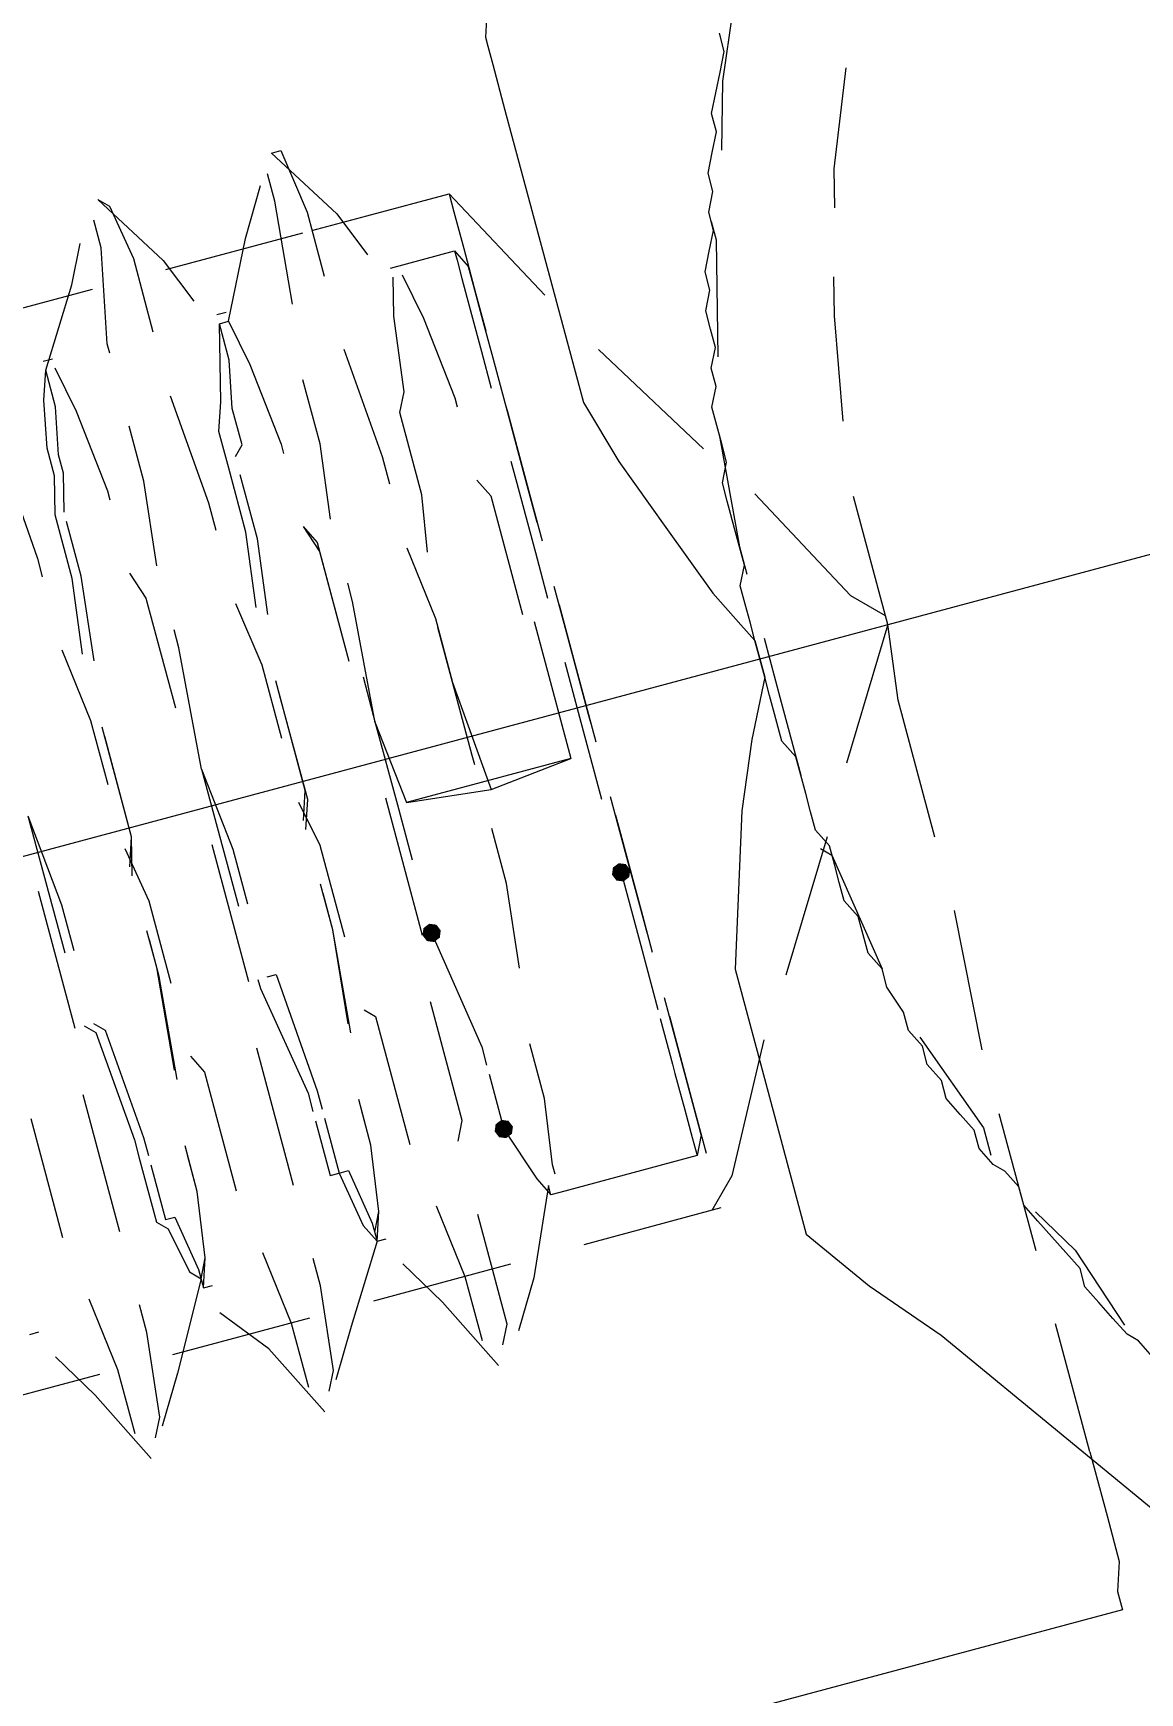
# Model space of a CAD drawing. Header units: millimetres. Extents: x 89051 to 218395, y -330386 to -125649.
# Drawn here: x 90763.25 to 90777.4, y -128416.04 to -128394.81 of the extents above; entities that cross this region are included whole.
import ezdxf

# ---------------------------------------------------------------- set-up
doc = ezdxf.new("R2010")
doc.units = ezdxf.units.MM
doc.header["$LTSCALE"] = 13
doc.linetypes.add('ACAD_ISO04W100', pattern=[30, 24, -3, 0, -3])
doc.layers.add('C00-00-00', color=7, linetype='Continuous')
doc.layers.add('标注、文本', color=3, linetype='Continuous', lineweight=25)
doc.styles.get("Standard").update_dxf_attribs({"font": 'gbenor.shx', "bigfont": 'gbcbig.shx'})
doc.dimstyles.new('1-15', dxfattribs={"dimscale": 20, "dimtxt": 3.5, "dimasz": 2, "dimexe": 1.5, "dimexo": 0.5, "dimgap": 0.5, "dimtad": 1, "dimtoh": 1, "dimdec": 1, "dimdsep": 46, "dimtxsty": 'Standard', "dimcen": 2.5, "dimclrd": 3, "dimclre": 3, "dimclrt": 3, "dimadec": 0, "dimazin": 2, "dimtfac": 1, "dimtdec": 1, "dimtmove": 0, "dimatfit": 2, "dimfxl": 1, "dimarcsym": 0})

# ---------------------------------------------------------------- blocks, each defined once
blk = doc.blocks.new('225635')
at = {"layer": 'C00-00-00'}
h = blk.add_hatch(color=256, dxfattribs=at)
h.dxf.hatch_style = 2
h.paths.add_polyline_path([(72493.834, -125613.245), (72493.749, -125613.28), (72493.713, -125613.366), (72493.749, -125613.451), (72493.834, -125613.487), (72493.92, -125613.451), (72493.955, -125613.366), (72493.92, -125613.28)])
h = blk.add_hatch(color=256, dxfattribs=at)
h.dxf.hatch_style = 2
h.paths.add_polyline_path([(72491.293, -125613.366), (72491.208, -125613.401), (72491.172, -125613.487), (72491.208, -125613.572), (72491.293, -125613.608), (72491.379, -125613.572), (72491.414, -125613.487), (72491.379, -125613.401)])
h = blk.add_hatch(color=256, dxfattribs=at)
h.dxf.hatch_style = 2
h.paths.add_polyline_path([(72491.535, -125616.028), (72491.45, -125616.063), (72491.414, -125616.149), (72491.45, -125616.234), (72491.535, -125616.27), (72491.621, -125616.234), (72491.656, -125616.149), (72491.621, -125616.063)])
at = {"layer": 'C00-00-00', "lineweight": 15}
for points in [[(72495.044, -125602.233), (72494.923, -125602.596), (72494.923, -125602.717)], [(72498.796, -125621.11), (72498.675, -125620.868), (72498.554, -125620.747), (72498.433, -125620.505), (72498.312, -125620.263), (72498.191, -125620.021), (72498.191, -125619.779), (72498.07, -125619.537), (72497.948, -125619.295), (72497.827, -125619.053), (72497.706, -125618.811), (72497.706, -125618.569), (72497.585, -125618.327), (72497.464, -125618.206), (72497.343, -125617.964), (72497.343, -125617.722), (72497.222, -125617.48), (72497.101, -125617.238), (72497.101, -125616.996), (72496.98, -125616.754), (72496.98, -125616.512), (72496.859, -125616.27), (72496.859, -125616.028), (72496.738, -125615.665), (72496.738, -125615.423), (72496.617, -125615.181), (72496.617, -125614.939), (72496.617, -125614.697), (72496.496, -125614.455), (72496.496, -125614.213), (72496.496, -125613.971), (72496.496, -125613.729), (72496.375, -125613.487), (72496.375, -125613.245), (72496.375, -125613.003), (72496.375, -125612.761), (72496.375, -125612.519), (72496.254, -125612.277), (72496.254, -125611.914), (72496.254, -125611.672), (72496.254, -125611.43), (72496.254, -125611.188), (72496.254, -125610.945), (72496.254, -125610.703), (72496.254, -125610.461), (72496.254, -125610.219), (72496.375, -125609.977), (72496.375, -125609.735), (72496.375, -125609.493), (72496.375, -125609.13), (72496.375, -125608.888), (72496.496, -125608.646), (72496.496, -125608.404), (72496.496, -125608.162), (72496.496, -125607.92), (72496.617, -125607.678), (72496.617, -125607.436), (72496.738, -125607.194), (72496.738, -125606.952), (72496.738, -125606.71), (72496.859, -125606.468), (72496.859, -125606.226), (72496.98, -125605.984), (72497.101, -125605.742), (72497.101, -125605.5), (72497.222, -125605.258), (72497.222, -125605.016), (72497.343, -125604.774), (72497.464, -125604.532), (72497.464, -125604.29), (72497.585, -125604.048), (72497.706, -125603.806), (72497.827, -125603.564), (72497.827, -125603.322)], [(72494.923, -125602.596), (72494.923, -125602.717), (72494.923, -125602.959), (72494.923, -125603.564), (72494.923, -125604.895), (72494.923, -125607.436)], [(72498.07, -125603.08), (72497.706, -125603.927)], [(72489.599, -125603.322), (72489.72, -125603.443)], [(72489.599, -125603.322), (72490.204, -125604.29)], [(72491.898, -125603.322), (72492.019, -125603.322)], [(72491.898, -125603.322), (72492.503, -125604.29)], [(72492.019, -125603.322), (72492.14, -125604.169)], [(72489.72, -125603.443), (72489.841, -125604.169)], [(72489.478, -125603.927), (72489.478, -125603.564)], [(72491.293, -125604.29), (72491.656, -125603.685)], [(72491.777, -125603.927), (72491.777, -125603.564)], [(72488.994, -125604.29), (72489.236, -125603.806)], [(72489.236, -125605.137), (72489.478, -125603.927)], [(72491.656, -125605.258), (72491.777, -125603.927)], [(72497.706, -125603.927), (72497.464, -125604.774)], [(72489.841, -125604.169), (72489.841, -125605.137)], [(72492.14, -125604.169), (72492.14, -125605.016)], [(72498.796, -125605.379), (72499.28, -125604.169)], [(72488.389, -125605.258), (72488.994, -125604.29)], [(72490.204, -125604.29), (72490.446, -125604.895)], [(72490.809, -125605.258), (72491.293, -125604.29)], [(72492.503, -125604.29), (72492.745, -125604.895)], [(72487.421, -125604.411), (72489.236, -125604.411)], [(72490.204, -125604.411), (72492.019, -125604.411)], [(72492.14, -125604.411), (72492.866, -125604.411)], [(72492.866, -125604.411), (72493.955, -125604.411)], [(72493.955, -125604.411), (72493.955, -125604.653)], [(72493.955, -125604.411), (72494.802, -125605.984)], [(72493.955, -125604.653), (72493.955, -125605.137)], [(72488.389, -125605.137), (72488.51, -125605.137)], [(72489.236, -125605.258), (72489.236, -125605.137)], [(72490.688, -125605.137), (72490.809, -125605.137)], [(72492.987, -125605.137), (72493.834, -125605.137)], [(72493.834, -125605.137), (72493.834, -125605.258)], [(72493.834, -125605.137), (72493.955, -125605.379)], [(72493.955, -125605.137), (72493.955, -125605.742)], [(72488.268, -125605.621), (72488.389, -125605.258)], [(72488.389, -125605.742), (72488.389, -125605.258)], [(72488.51, -125605.258), (72488.631, -125605.863)], [(72488.51, -125605.258), (72488.631, -125605.863)], [(72490.567, -125605.742), (72490.688, -125605.258)], [(72490.688, -125605.742), (72490.688, -125605.258)], [(72490.688, -125605.258), (72490.809, -125605.258)], [(72490.809, -125605.258), (72490.93, -125605.863)], [(72490.809, -125605.258), (72490.93, -125605.863)], [(72492.866, -125605.742), (72492.987, -125605.258)], [(72493.108, -125605.258), (72493.229, -125605.863)], [(72493.834, -125605.258), (72493.834, -125605.5)], [(72493.955, -125605.621), (72493.955, -125605.379)], [(72498.675, -125605.863), (72498.796, -125605.379)], [(72488.147, -125606.226), (72488.268, -125605.621)], [(72493.834, -125605.5), (72493.834, -125605.863)], [(72493.955, -125606.105), (72493.955, -125605.621)], [(72497.101, -125605.621), (72497.101, -125605.863)], [(72488.268, -125606.347), (72488.389, -125605.742)], [(72488.631, -125605.863), (72488.752, -125606.952)], [(72488.631, -125605.863), (72488.752, -125606.952)], [(72490.446, -125606.226), (72490.567, -125605.742)], [(72490.567, -125606.347), (72490.688, -125605.742)], [(72490.93, -125605.863), (72491.051, -125606.952)], [(72490.93, -125605.863), (72491.051, -125606.952)], [(72492.745, -125606.71), (72492.866, -125605.742)], [(72493.229, -125605.863), (72493.35, -125606.952)], [(72493.834, -125605.863), (72493.834, -125606.468)], [(72493.955, -125605.742), (72493.955, -125606.226)], [(72497.101, -125605.863), (72496.738, -125607.315)], [(72487.542, -125605.984), (72487.663, -125607.557)], [(72489.841, -125605.984), (72489.962, -125607.436)], [(72492.14, -125605.984), (72492.261, -125607.436)], [(72488.147, -125606.589), (72488.147, -125606.226)], [(72489.236, -125606.952), (72489.236, -125606.226)], [(72490.325, -125606.589), (72490.446, -125606.226)], [(72491.535, -125607.073), (72491.535, -125606.226)], [(72493.955, -125606.589), (72493.955, -125606.105)], [(72488.268, -125606.589), (72488.268, -125606.347)], [(72490.567, -125606.831), (72490.567, -125606.347)], [(72493.834, -125606.468), (72493.834, -125606.952)], [(72488.026, -125607.073), (72488.147, -125606.589)], [(72488.147, -125607.073), (72488.268, -125606.589)], [(72490.325, -125607.073), (72490.325, -125606.589)], [(72492.624, -125606.952), (72492.745, -125606.71)], [(72493.955, -125606.952), (72493.955, -125606.589)], [(72498.312, -125607.194), (72498.433, -125606.71)], [(72490.446, -125606.952), (72490.567, -125606.831)], [(72495.286, -125606.831), (72496.254, -125608.404)], [(72488.026, -125607.92), (72488.026, -125607.073)], [(72488.752, -125606.952), (72488.752, -125607.073)], [(72488.752, -125606.952), (72488.752, -125607.073)], [(72489.115, -125608.041), (72489.236, -125606.952)], [(72490.325, -125607.92), (72490.325, -125607.073)], [(72491.051, -125606.952), (72491.051, -125607.073)], [(72491.051, -125606.952), (72491.051, -125607.073)], [(72491.414, -125608.041), (72491.535, -125607.073)], [(72492.624, -125608.041), (72492.624, -125606.952)], [(72493.35, -125606.952), (72493.35, -125607.073)], [(72493.955, -125607.315), (72493.955, -125606.952)], [(72488.147, -125607.92), (72488.147, -125607.194)], [(72490.446, -125608.041), (72490.446, -125607.194)], [(72493.955, -125607.194), (72493.955, -125607.315)], [(72493.955, -125608.162), (72493.955, -125607.315)], [(72493.955, -125607.315), (72493.955, -125608.404)], [(72498.07, -125608.525), (72498.312, -125607.194)], [(72487.663, -125607.557), (72487.663, -125607.799)], [(72489.962, -125607.436), (72489.962, -125607.799)], [(72492.261, -125607.436), (72492.261, -125607.799)], [(72494.923, -125607.436), (72495.165, -125608.283), (72495.528, -125609.251), (72495.891, -125610.219), (72496.133, -125610.703), (72496.254, -125610.945), (72496.254, -125611.188), (72496.254, -125611.43), (72495.891, -125612.156), (72495.528, -125613.003), (72494.923, -125614.939)], [(72487.905, -125608.888), (72488.026, -125607.92)], [(72488.026, -125609.009), (72488.147, -125607.92)], [(72490.204, -125608.888), (72490.325, -125607.92)], [(72493.834, -125607.92), (72493.834, -125608.162)], [(72488.752, -125608.041), (72488.873, -125608.404)], [(72488.752, -125608.041), (72488.873, -125608.404)], [(72490.325, -125609.009), (72490.446, -125608.041)], [(72491.051, -125608.041), (72491.172, -125608.283)], [(72491.051, -125608.041), (72491.172, -125608.404)], [(72492.503, -125608.767), (72492.624, -125608.041)], [(72493.35, -125608.041), (72493.471, -125608.283)], [(72493.834, -125608.162), (72493.834, -125609.13)], [(72493.955, -125608.767), (72493.955, -125608.162)], [(72488.873, -125608.404), (72488.873, -125609.856)], [(72488.873, -125608.404), (72488.873, -125609.856)], [(72491.172, -125608.283), (72491.172, -125609.856)], [(72491.172, -125608.404), (72491.172, -125609.856)], [(72493.471, -125608.283), (72493.471, -125609.856)], [(72493.955, -125608.404), (72493.955, -125609.009)], [(72496.496, -125608.283), (72496.375, -125609.735)], [(72492.261, -125608.646), (72492.382, -125609.614)], [(72487.663, -125608.767), (72487.784, -125609.735)], [(72489.962, -125608.767), (72490.083, -125609.614)], [(72489.115, -125609.13), (72489.115, -125608.888)], [(72491.414, -125609.13), (72491.414, -125608.888)], [(72488.994, -125610.703), (72489.115, -125609.13)], [(72491.293, -125610.703), (72491.414, -125609.13)], [(72493.834, -125609.13), (72493.834, -125609.735)], [(72496.738, -125609.13), (72497.585, -125610.703)], [(72497.948, -125611.188), (72497.948, -125609.493)], [(72490.083, -125609.614), (72490.083, -125610.582)], [(72492.382, -125609.614), (72492.382, -125610.461)], [(72493.955, -125610.219), (72493.955, -125609.614)], [(72487.784, -125609.735), (72487.784, -125610.582)], [(72487.905, -125611.309), (72487.905, -125609.856)], [(72490.204, -125611.309), (72490.204, -125609.856)], [(72492.382, -125611.43), (72492.382, -125609.735)], [(72493.955, -125609.856), (72493.955, -125610.582)], [(72496.375, -125609.735), (72496.375, -125610.098)], [(72487.905, -125611.309), (72487.905, -125609.977)], [(72490.204, -125611.43), (72490.204, -125609.977)], [(72491.293, -125610.098), (72491.293, -125610.703)], [(72493.592, -125609.977), (72493.592, -125610.703)], [(72493.955, -125611.309), (72493.955, -125610.219)], [(72492.382, -125610.461), (72492.503, -125611.914)], [(72486.695, -125610.703), (72486.816, -125611.914)], [(72486.695, -125610.703), (72486.695, -125611.914)], [(72488.994, -125610.703), (72489.115, -125611.793)], [(72488.994, -125610.703), (72488.994, -125611.914)], [(72491.293, -125610.703), (72491.414, -125611.793)], [(72491.293, -125610.703), (72491.293, -125611.793)], [(72493.592, -125610.703), (72493.592, -125611.793)], [(72493.834, -125610.582), (72493.834, -125611.309)], [(72493.955, -125610.582), (72493.955, -125611.672)], [(72497.585, -125610.703), (72497.948, -125611.066)], [(72496.375, -125610.945), (72496.375, -125611.793)], [(72497.948, -125611.188), (72496.98, -125612.761)], [(72497.827, -125612.156), (72497.948, -125611.188)], [(72487.784, -125611.793), (72487.905, -125611.309)], [(72487.784, -125611.672), (72487.905, -125611.309)], [(72490.083, -125611.672), (72490.204, -125611.309)], [(72493.834, -125611.309), (72493.834, -125612.398)], [(72493.955, -125611.43), (72493.955, -125611.309)], [(72487.784, -125611.43), (72487.905, -125612.156)], [(72490.083, -125611.793), (72490.204, -125611.43)], [(72490.083, -125611.43), (72490.204, -125612.035)], [(72492.382, -125611.551), (72492.382, -125611.43)], [(72486.574, -125613.487), (72486.574, -125611.672)], [(72488.873, -125613.487), (72488.873, -125611.672)], [(72489.115, -125611.793), (72489.115, -125612.519)], [(72491.172, -125613.487), (72491.172, -125611.672)], [(72491.293, -125611.793), (72491.293, -125612.519)], [(72491.414, -125611.793), (72492.503, -125611.914)], [(72491.777, -125611.793), (72491.414, -125611.793)], [(72493.592, -125611.793), (72491.777, -125611.793)], [(72492.503, -125611.914), (72493.592, -125611.793)], [(72496.375, -125611.793), (72496.375, -125612.761)], [(72486.695, -125611.914), (72486.695, -125612.519)], [(72486.816, -125611.914), (72486.816, -125612.519)], [(72488.994, -125611.914), (72488.994, -125612.519)], [(72490.204, -125612.035), (72490.204, -125613.245)], [(72487.905, -125612.156), (72487.905, -125613.245)], [(72497.827, -125613.971), (72497.827, -125612.156)], [(72492.382, -125613.124), (72492.382, -125612.398)], [(72493.955, -125613.366), (72493.955, -125612.398)], [(72487.784, -125613.003), (72487.784, -125612.519)], [(72487.784, -125613.124), (72487.784, -125612.64)], [(72490.083, -125613.124), (72490.083, -125612.519)], [(72490.083, -125613.124), (72490.083, -125612.64)], [(72493.955, -125612.64), (72493.955, -125612.882)], [(72493.955, -125612.882), (72493.955, -125613.971)], [(72487.663, -125614.334), (72487.784, -125613.003)], [(72487.663, -125614.455), (72487.784, -125613.124)], [(72489.962, -125614.455), (72490.083, -125613.124)], [(72489.962, -125614.334), (72490.083, -125613.124)], [(72492.261, -125614.213), (72492.382, -125613.124)], [(72486.695, -125613.487), (72486.816, -125613.608)], [(72486.816, -125613.487), (72486.937, -125613.608)], [(72488.994, -125613.487), (72488.994, -125613.608)], [(72489.115, -125613.487), (72489.236, -125613.487)], [(72489.236, -125613.487), (72489.357, -125615.06)], [(72491.293, -125613.487), (72491.535, -125615.06)], [(72493.834, -125613.366), (72493.834, -125614.334)], [(72493.955, -125614.213), (72493.955, -125613.366)], [(72486.816, -125613.608), (72486.937, -125615.06)], [(72486.937, -125613.608), (72487.058, -125615.06)], [(72488.994, -125613.608), (72489.236, -125615.06)], [(72496.496, -125613.608), (72495.528, -125615.181)], [(72496.375, -125613.729), (72496.496, -125613.85)], [(72496.496, -125613.85), (72496.738, -125615.423)], [(72493.955, -125613.971), (72493.955, -125614.455)], [(72486.453, -125615.786), (72486.453, -125614.334)], [(72487.905, -125614.213), (72488.026, -125614.455)], [(72488.752, -125615.786), (72488.752, -125614.334)], [(72490.204, -125614.213), (72490.325, -125614.334)], [(72490.325, -125614.334), (72490.325, -125616.028)], [(72491.051, -125615.907), (72491.051, -125614.334)], [(72493.834, -125614.334), (72493.834, -125615.181)], [(72485.727, -125614.455), (72485.727, -125616.028)], [(72488.026, -125614.455), (72488.026, -125616.028)], [(72494.923, -125614.939), (72494.923, -125616.633), (72494.923, -125618.448)], [(72497.706, -125616.754), (72497.827, -125614.939)], [(72486.937, -125615.06), (72486.937, -125615.302)], [(72487.058, -125615.06), (72487.058, -125615.302)], [(72489.236, -125615.06), (72489.236, -125615.302)], [(72489.357, -125615.06), (72489.357, -125615.302)], [(72491.535, -125615.06), (72491.535, -125615.302)], [(72492.14, -125615.907), (72492.14, -125615.181)], [(72493.955, -125615.786), (72493.955, -125615.06)], [(72486.937, -125615.302), (72486.937, -125616.149)], [(72487.058, -125615.423), (72487.058, -125616.149)], [(72487.542, -125615.907), (72487.542, -125615.302)], [(72487.542, -125615.907), (72487.542, -125615.423)], [(72489.236, -125615.423), (72489.236, -125616.149)], [(72489.357, -125615.423), (72489.357, -125616.149)], [(72489.841, -125615.907), (72489.841, -125615.302)], [(72489.841, -125615.907), (72489.841, -125615.423)], [(72491.535, -125615.423), (72491.535, -125616.149)], [(72493.834, -125615.302), (72493.834, -125615.907)], [(72493.955, -125615.302), (72493.955, -125615.786)], [(72486.453, -125616.149), (72486.453, -125615.786)], [(72488.752, -125616.149), (72488.752, -125615.786)], [(72493.955, -125616.391), (72493.955, -125615.786)], [(72493.955, -125615.786), (72493.955, -125616.512)], [(72487.421, -125616.754), (72487.542, -125615.907)], [(72487.421, -125616.754), (72487.542, -125615.907)], [(72489.72, -125616.754), (72489.841, -125615.907)], [(72489.72, -125616.754), (72489.841, -125615.907)], [(72490.93, -125616.149), (72491.051, -125615.907)], [(72492.019, -125616.754), (72492.14, -125615.907)], [(72493.834, -125615.907), (72493.834, -125616.028)], [(72493.834, -125616.028), (72493.834, -125616.512)], [(72495.044, -125615.907), (72494.197, -125617.48)], [(72486.937, -125616.149), (72487.058, -125616.27)], [(72487.058, -125616.149), (72487.179, -125616.149)], [(72487.058, -125616.27), (72487.179, -125616.875)], [(72487.179, -125616.149), (72487.3, -125616.875)], [(72489.236, -125616.149), (72489.357, -125616.149)], [(72489.357, -125616.149), (72489.478, -125616.149)], [(72489.357, -125616.149), (72489.478, -125616.875)], [(72489.478, -125616.149), (72489.599, -125616.875)], [(72491.535, -125616.149), (72491.777, -125616.875)], [(72493.955, -125616.754), (72493.955, -125616.391)], [(72496.98, -125616.391), (72497.464, -125617.722)], [(72493.834, -125616.512), (72493.834, -125616.875)], [(72493.955, -125616.512), (72493.955, -125617.117)], [(72485.848, -125616.875), (72485.969, -125617.843)], [(72487.179, -125616.875), (72487.3, -125616.996)], [(72487.3, -125617.117), (72487.421, -125616.754)], [(72487.3, -125616.996), (72487.421, -125616.754)], [(72487.3, -125616.875), (72487.3, -125617.117)], [(72488.147, -125616.875), (72488.268, -125617.843)], [(72489.478, -125616.875), (72489.599, -125617.117)], [(72489.599, -125617.117), (72489.72, -125616.754)], [(72489.599, -125616.996), (72489.72, -125616.754)], [(72489.599, -125616.875), (72489.599, -125617.117)], [(72490.446, -125616.875), (72490.567, -125617.843)], [(72491.777, -125616.875), (72491.898, -125617.117)], [(72492.019, -125616.875), (72492.019, -125616.754)], [(72493.834, -125616.875), (72493.834, -125617.117)], [(72493.955, -125616.875), (72493.834, -125617.117)], [(72493.955, -125616.875), (72493.955, -125616.754)], [(72485.001, -125617.117), (72485.122, -125617.117)], [(72486.453, -125617.48), (72486.453, -125617.117)], [(72487.3, -125616.996), (72486.695, -125618.085)], [(72487.3, -125617.117), (72487.421, -125617.117)], [(72488.752, -125617.48), (72488.752, -125617.117)], [(72489.599, -125617.117), (72488.994, -125618.085)], [(72489.599, -125617.117), (72489.72, -125617.117)], [(72490.93, -125617.48), (72490.93, -125617.117)], [(72491.898, -125616.996), (72491.414, -125618.085)], [(72491.898, -125617.117), (72491.898, -125616.996)], [(72492.019, -125617.117), (72491.898, -125617.117)], [(72493.834, -125617.117), (72492.019, -125617.117)], [(72485.606, -125618.085), (72485.243, -125617.48)], [(72486.332, -125618.569), (72486.453, -125617.48)], [(72487.905, -125618.085), (72487.421, -125617.48)], [(72488.631, -125618.569), (72488.752, -125617.48)], [(72490.204, -125618.085), (72489.841, -125617.48)], [(72490.93, -125618.569), (72490.93, -125617.48)], [(72494.197, -125617.48), (72493.834, -125617.843)], [(72497.464, -125617.722), (72497.464, -125618.085)], [(72497.706, -125619.416), (72497.706, -125617.601)], [(72485.727, -125617.843), (72483.912, -125617.843)], [(72485.969, -125617.843), (72485.969, -125618.69)], [(72488.51, -125617.843), (72486.695, -125617.843)], [(72488.268, -125617.843), (72488.268, -125618.69)], [(72491.172, -125617.843), (72489.357, -125617.843)], [(72490.567, -125617.843), (72490.567, -125618.69)], [(72493.955, -125617.843), (72492.14, -125617.843)], [(72486.09, -125619.053), (72485.606, -125618.085)], [(72486.695, -125618.085), (72486.332, -125618.69)], [(72488.389, -125619.053), (72487.905, -125618.085)], [(72488.994, -125618.085), (72488.631, -125618.69)], [(72490.688, -125619.053), (72490.204, -125618.085)], [(72491.414, -125618.085), (72491.051, -125618.69)], [(72486.211, -125618.811), (72486.332, -125618.569)], [(72488.51, -125618.811), (72488.631, -125618.569)], [(72490.809, -125618.811), (72490.93, -125618.569)], [(72494.923, -125618.448), (72495.528, -125619.295), (72496.254, -125620.142), (72497.464, -125621.836), (72498.675, -125623.53), (72501.337, -125626.918), (72502.91, -125629.097)], [(72497.827, -125618.932), (72498.191, -125619.537)], [(72498.191, -125619.537), (72498.554, -125620.626)], [(72497.706, -125622.078), (72497.706, -125620.384)], [(72497.706, -125622.078), (72497.706, -125622.925), (72497.706, -125623.53), (72497.585, -125623.893), (72497.585, -125624.135)], [(72497.585, -125624.135), (72483.186, -125624.135)]]:
    blk.add_lwpolyline(points, dxfattribs=at)
at = {"layer": '标注、文本', "color": 1, "linetype": 'ACAD_ISO04W100', "lineweight": 15}
blk.add_line((72418.952, -125611.188), (72558.051, -125611.188), dxfattribs=at)
blk = doc.blocks.new('*D535')
at = {"layer": 'Defpoints', "color": 0, "transparency": 16777216}
for p in [(90832.237, -128386.823), (90697.877, -128422.824), (91011.015, -128531.206), (90697.877, -128544.927), (90832.237, -128580.928)]:
    blk.add_point(p, dxfattribs=at)
at = {"layer": '标注、文本', "color": 3, "lineweight": -2, "transparency": 16777216}
for p, q in [((90841.896, -128384.235), (91023.555, -128335.559)), ((90841.896, -128583.517), (91023.555, -128632.192))]:
    blk.add_line(p, q, dxfattribs=at)
blk.add_arc((90470.031, -128483.876), 543.051, 349.22124, 10.77876, dxfattribs=at)
at = {"layer": '标注、文本', "color": 3, "transparency": 16777216}
for points in [[(90997.002, -128383.803), (91009.999, -128380.829), (90994.578, -128343.324)], [(91009.999, -128586.923), (90997.002, -128583.948), (90994.578, -128624.428)]]:
    blk.add_solid(points, dxfattribs=at)
at = {"layer": '标注、文本', "color": 3, "transparency": 16777216, "insert": (90968.082, -128483.876), "char_height": 70, "attachment_point": 5, "rotation": 90}
blk.add_mtext('30°', dxfattribs=at)

msp = doc.modelspace()

# ---------------------------------------------------------------- block references
at = {"layer": '标注、文本', "rotation": 14.99999999996748}
msp.add_blockref('225635', (-11764.027, -25835.138), dxfattribs=at)

# ---------------------------------------------------------------- dimensions: what is measured, and where the dimension line sits
at = {"layer": '标注、文本'}
dim = msp.add_angular_dim_2l(base=(91011.015, -128531.206), line1=((90697.877, -128544.927), (90832.237, -128580.928)), line2=((90697.877, -128422.824), (90832.237, -128386.823)), dimstyle='1-15', dxfattribs=at)
dim.commit()
dim.dimension.update_dxf_attribs({"geometry": '*D535', "text_midpoint": (90968.082, -128483.876)})

doc.saveas('drawing.dxf')
